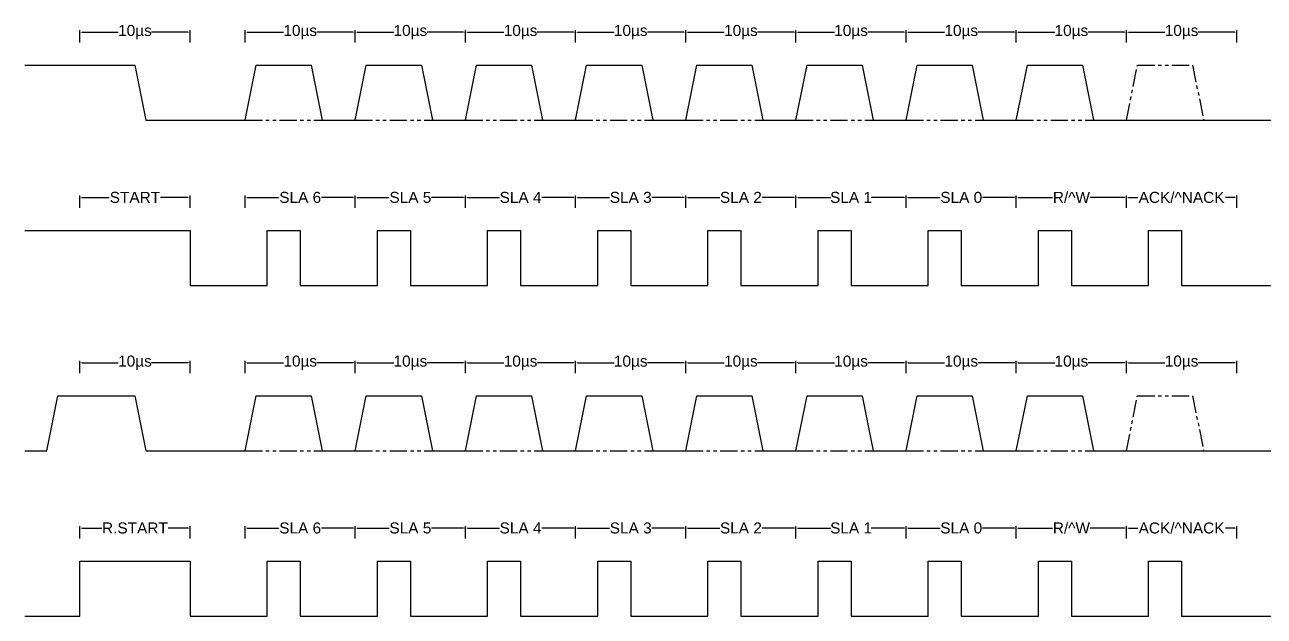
# Model space of a CAD drawing. Header units: inches. Extents: x 0 to 225, y -30 to 24.
# Drawn here: x 0 to 112.5, y -30 to 23.7 of the extents above; entities that cross this region are included whole.
import ezdxf

# ---------------------------------------------------------------- set-up
doc = ezdxf.new("R2010")
doc.units = ezdxf.units.IN
doc.header["$MEASUREMENT"] = 0
doc.linetypes.add('PHANTOM2', pattern=[1.25, 0.625, -0.125, 0.125, -0.125, 0.125, -0.125])
doc.styles.get("Standard").update_dxf_attribs({"font": 'ARIAL.TTF'})
doc.dimstyles.get("Standard").update_dxf_attribs({"dimtxt": 0.18, "dimasz": 0.18, "dimexe": 0.18, "dimexo": 0.0625, "dimgap": 0.09, "dimtad": 0, "dimtih": 1, "dimtoh": 1, "dimdec": 4, "dimzin": 0, "dimdsep": 46, "dimtxsty": 'Standard', "dimcen": 0.09, "dimadec": 0, "dimazin": 0, "dimtfac": 1, "dimtdec": 4, "dimtofl": 0, "dimtmove": 0, "dimatfit": 3, "dimfxl": 1, "dimtolj": 1, "dimtzin": 0, "dimarcsym": 0})

# ---------------------------------------------------------------- blocks, each defined once
blk = doc.blocks.new('*D1')
at = {"color": 0, "lineweight": -2}
for p, q in [((5, 22.0625), (5, 23.18)), ((5.18, 23), (8.486, 23)), ((14.82, 23), (11.514, 23)), ((15, 22.0625), (15, 23.18))]:
    blk.add_line(p, q, dxfattribs=at)
at = {"color": 0}
for points in [[(5.18, 23.03), (5.18, 22.97), (5, 23)], [(14.82, 22.97), (14.82, 23.03), (15, 23)]]:
    blk.add_solid(points, dxfattribs=at)
at = {"layer": 'Defpoints', "color": 0}
for p in [(15, 23), (5, 22), (15, 22)]:
    blk.add_point(p, dxfattribs=at)
at = {"color": 0, "insert": (10, 23), "char_height": 1, "attachment_point": 5}
blk.add_mtext('\\A1;10µs', dxfattribs=at)
blk = doc.blocks.new('*D2')
at = {"color": 0, "lineweight": -2}
for p, q in [((20, 22.0625), (20, 23.18)), ((20.18, 23), (23.486, 23)), ((29.82, 23), (26.514, 23)), ((30, 22.0625), (30, 23.18))]:
    blk.add_line(p, q, dxfattribs=at)
at = {"color": 0}
for points in [[(20.18, 23.03), (20.18, 22.97), (20, 23)], [(29.82, 22.97), (29.82, 23.03), (30, 23)]]:
    blk.add_solid(points, dxfattribs=at)
at = {"layer": 'Defpoints', "color": 0}
for p in [(30, 23), (20, 22), (30, 22)]:
    blk.add_point(p, dxfattribs=at)
at = {"color": 0, "insert": (25, 23), "char_height": 1, "attachment_point": 5}
blk.add_mtext('\\A1;10µs', dxfattribs=at)
blk = doc.blocks.new('*D3')
at = {"color": 0, "lineweight": -2}
for p, q in [((30, 22.0625), (30, 23.18)), ((30.18, 23), (33.486, 23)), ((39.82, 23), (36.514, 23)), ((40, 22.0625), (40, 23.18))]:
    blk.add_line(p, q, dxfattribs=at)
at = {"color": 0}
for points in [[(30.18, 23.03), (30.18, 22.97), (30, 23)], [(39.82, 22.97), (39.82, 23.03), (40, 23)]]:
    blk.add_solid(points, dxfattribs=at)
at = {"layer": 'Defpoints', "color": 0}
for p in [(40, 23), (30, 22), (40, 22)]:
    blk.add_point(p, dxfattribs=at)
at = {"color": 0, "insert": (35, 23), "char_height": 1, "attachment_point": 5}
blk.add_mtext('\\A1;10µs', dxfattribs=at)
blk = doc.blocks.new('*D4')
at = {"color": 0, "lineweight": -2}
for p, q in [((40, 22.0625), (40, 23.18)), ((40.18, 23), (43.486, 23)), ((49.82, 23), (46.514, 23)), ((50, 22.0625), (50, 23.18))]:
    blk.add_line(p, q, dxfattribs=at)
at = {"color": 0}
for points in [[(40.18, 23.03), (40.18, 22.97), (40, 23)], [(49.82, 22.97), (49.82, 23.03), (50, 23)]]:
    blk.add_solid(points, dxfattribs=at)
at = {"layer": 'Defpoints', "color": 0}
for p in [(50, 23), (40, 22), (50, 22)]:
    blk.add_point(p, dxfattribs=at)
at = {"color": 0, "insert": (45, 23), "char_height": 1, "attachment_point": 5}
blk.add_mtext('\\A1;10µs', dxfattribs=at)
blk = doc.blocks.new('*D5')
at = {"color": 0, "lineweight": -2}
for p, q in [((50, 22.0625), (50, 23.18)), ((50.18, 23), (53.486, 23)), ((59.82, 23), (56.514, 23)), ((60, 22.0625), (60, 23.18))]:
    blk.add_line(p, q, dxfattribs=at)
at = {"color": 0}
for points in [[(50.18, 23.03), (50.18, 22.97), (50, 23)], [(59.82, 22.97), (59.82, 23.03), (60, 23)]]:
    blk.add_solid(points, dxfattribs=at)
at = {"layer": 'Defpoints', "color": 0}
for p in [(60, 23), (50, 22), (60, 22)]:
    blk.add_point(p, dxfattribs=at)
at = {"color": 0, "insert": (55, 23), "char_height": 1, "attachment_point": 5}
blk.add_mtext('\\A1;10µs', dxfattribs=at)
blk = doc.blocks.new('*D6')
at = {"color": 0, "lineweight": -2}
for p, q in [((60, 22.0625), (60, 23.18)), ((60.18, 23), (63.486, 23)), ((69.82, 23), (66.514, 23)), ((70, 22.0625), (70, 23.18))]:
    blk.add_line(p, q, dxfattribs=at)
at = {"color": 0}
for points in [[(60.18, 23.03), (60.18, 22.97), (60, 23)], [(69.82, 22.97), (69.82, 23.03), (70, 23)]]:
    blk.add_solid(points, dxfattribs=at)
at = {"layer": 'Defpoints', "color": 0}
for p in [(70, 23), (60, 22), (70, 22)]:
    blk.add_point(p, dxfattribs=at)
at = {"color": 0, "insert": (65, 23), "char_height": 1, "attachment_point": 5}
blk.add_mtext('\\A1;10µs', dxfattribs=at)
blk = doc.blocks.new('*D7')
at = {"color": 0, "lineweight": -2}
for p, q in [((70, 22.0625), (70, 23.18)), ((70.18, 23), (73.486, 23)), ((79.82, 23), (76.514, 23)), ((80, 22.125), (80, 23.18))]:
    blk.add_line(p, q, dxfattribs=at)
at = {"color": 0}
for points in [[(70.18, 23.03), (70.18, 22.97), (70, 23)], [(79.82, 22.97), (79.82, 23.03), (80, 23)]]:
    blk.add_solid(points, dxfattribs=at)
at = {"layer": 'Defpoints', "color": 0}
for p in [(80, 23), (70, 22), (80, 22.0625)]:
    blk.add_point(p, dxfattribs=at)
at = {"color": 0, "insert": (75, 23), "char_height": 1, "attachment_point": 5}
blk.add_mtext('\\A1;10µs', dxfattribs=at)
blk = doc.blocks.new('*D8')
at = {"color": 0, "lineweight": -2}
for p, q in [((80, 22.0625), (80, 23.18)), ((80.18, 23), (83.486, 23)), ((89.82, 23), (86.514, 23)), ((90, 22.0625), (90, 23.18))]:
    blk.add_line(p, q, dxfattribs=at)
at = {"color": 0}
for points in [[(80.18, 23.03), (80.18, 22.97), (80, 23)], [(89.82, 22.97), (89.82, 23.03), (90, 23)]]:
    blk.add_solid(points, dxfattribs=at)
at = {"layer": 'Defpoints', "color": 0}
for p in [(90, 23), (80, 22), (90, 22)]:
    blk.add_point(p, dxfattribs=at)
at = {"color": 0, "insert": (85, 23), "char_height": 1, "attachment_point": 5}
blk.add_mtext('\\A1;10µs', dxfattribs=at)
blk = doc.blocks.new('*D9')
at = {"color": 0, "lineweight": -2}
for p, q in [((90, 22.0625), (90, 23.18)), ((90.18, 23), (93.486, 23)), ((99.82, 23), (96.514, 23)), ((100, 22.0625), (100, 23.18))]:
    blk.add_line(p, q, dxfattribs=at)
at = {"color": 0}
for points in [[(90.18, 23.03), (90.18, 22.97), (90, 23)], [(99.82, 22.97), (99.82, 23.03), (100, 23)]]:
    blk.add_solid(points, dxfattribs=at)
at = {"layer": 'Defpoints', "color": 0}
for p in [(100, 23), (90, 22), (100, 22)]:
    blk.add_point(p, dxfattribs=at)
at = {"color": 0, "insert": (95, 23), "char_height": 1, "attachment_point": 5}
blk.add_mtext('\\A1;10µs', dxfattribs=at)
blk = doc.blocks.new('*D10')
at = {"color": 0, "lineweight": -2}
for p, q in [((100, 22.0625), (100, 23.18)), ((100.18, 23), (103.486, 23)), ((109.82, 23), (106.514, 23)), ((110, 22.0625), (110, 23.18))]:
    blk.add_line(p, q, dxfattribs=at)
at = {"color": 0}
for points in [[(100.18, 23.03), (100.18, 22.97), (100, 23)], [(109.82, 22.97), (109.82, 23.03), (110, 23)]]:
    blk.add_solid(points, dxfattribs=at)
at = {"layer": 'Defpoints', "color": 0}
for p in [(110, 23), (100, 22), (110, 22)]:
    blk.add_point(p, dxfattribs=at)
at = {"color": 0, "insert": (105, 23), "char_height": 1, "attachment_point": 5}
blk.add_mtext('\\A1;10µs', dxfattribs=at)
blk = doc.blocks.new('*D21')
at = {"color": 0, "lineweight": -2}
for p, q in [((5, 7.0625), (5, 8.18)), ((5.18, 8), (7.668, 8)), ((14.82, 8), (12.332, 8)), ((15, 7.0625), (15, 8.18))]:
    blk.add_line(p, q, dxfattribs=at)
at = {"color": 0}
for points in [[(5.18, 8.03), (5.18, 7.97), (5, 8)], [(14.82, 7.97), (14.82, 8.03), (15, 8)]]:
    blk.add_solid(points, dxfattribs=at)
at = {"layer": 'Defpoints', "color": 0}
for p in [(15, 8), (5, 7), (15, 7)]:
    blk.add_point(p, dxfattribs=at)
at = {"color": 0, "insert": (10, 8), "char_height": 1, "attachment_point": 5}
blk.add_mtext('\\A1;START', dxfattribs=at)
blk = doc.blocks.new('*D22')
at = {"color": 0, "lineweight": -2}
for p, q in [((20, 7.0625), (20, 8.18)), ((20.18, 8), (23.0725, 8)), ((29.82, 8), (26.9275, 8)), ((30, 7.0625), (30, 8.18))]:
    blk.add_line(p, q, dxfattribs=at)
at = {"color": 0}
for points in [[(20.18, 8.03), (20.18, 7.97), (20, 8)], [(29.82, 7.97), (29.82, 8.03), (30, 8)]]:
    blk.add_solid(points, dxfattribs=at)
at = {"layer": 'Defpoints', "color": 0}
for p in [(30, 8), (20, 7), (30, 7)]:
    blk.add_point(p, dxfattribs=at)
at = {"color": 0, "insert": (25, 8), "char_height": 1, "attachment_point": 5}
blk.add_mtext('\\A1;SLA 6', dxfattribs=at)
blk = doc.blocks.new('*D23')
at = {"color": 0, "lineweight": -2}
for p, q in [((30, 7.0625), (30, 8.18)), ((30.18, 8), (33.069, 8)), ((39.82, 8), (36.931, 8)), ((40, 7.0625), (40, 8.18))]:
    blk.add_line(p, q, dxfattribs=at)
at = {"color": 0}
for points in [[(30.18, 8.03), (30.18, 7.97), (30, 8)], [(39.82, 7.97), (39.82, 8.03), (40, 8)]]:
    blk.add_solid(points, dxfattribs=at)
at = {"layer": 'Defpoints', "color": 0}
for p in [(40, 8), (30, 7), (40, 7)]:
    blk.add_point(p, dxfattribs=at)
at = {"color": 0, "insert": (35, 8), "char_height": 1, "attachment_point": 5}
blk.add_mtext('\\A1;SLA 5', dxfattribs=at)
blk = doc.blocks.new('*D24')
at = {"color": 0, "lineweight": -2}
for p, q in [((40, 7.0625), (40, 8.18)), ((40.18, 8), (43.0745, 8)), ((49.82, 8), (46.9255, 8)), ((50, 7.0625), (50, 8.18))]:
    blk.add_line(p, q, dxfattribs=at)
at = {"color": 0}
for points in [[(40.18, 8.03), (40.18, 7.97), (40, 8)], [(49.82, 7.97), (49.82, 8.03), (50, 8)]]:
    blk.add_solid(points, dxfattribs=at)
at = {"layer": 'Defpoints', "color": 0}
for p in [(50, 8), (40, 7), (50, 7)]:
    blk.add_point(p, dxfattribs=at)
at = {"color": 0, "insert": (45, 8), "char_height": 1, "attachment_point": 5}
blk.add_mtext('\\A1;SLA 4', dxfattribs=at)
blk = doc.blocks.new('*D25')
at = {"color": 0, "lineweight": -2}
for p, q in [((50, 7.0625), (50, 8.18)), ((50.18, 8), (53.0725, 8)), ((59.82, 8), (56.9275, 8)), ((60, 7.0625), (60, 8.18))]:
    blk.add_line(p, q, dxfattribs=at)
at = {"color": 0}
for points in [[(50.18, 8.03), (50.18, 7.97), (50, 8)], [(59.82, 7.97), (59.82, 8.03), (60, 8)]]:
    blk.add_solid(points, dxfattribs=at)
at = {"layer": 'Defpoints', "color": 0}
for p in [(60, 8), (50, 7), (60, 7)]:
    blk.add_point(p, dxfattribs=at)
at = {"color": 0, "insert": (55, 8), "char_height": 1, "attachment_point": 5}
blk.add_mtext('\\A1;SLA 3', dxfattribs=at)
blk = doc.blocks.new('*D26')
at = {"color": 0, "lineweight": -2}
for p, q in [((60, 7.0625), (60, 8.18)), ((60.18, 8), (63.078, 8)), ((69.82, 8), (66.922, 8)), ((70, 7.0625), (70, 8.18))]:
    blk.add_line(p, q, dxfattribs=at)
at = {"color": 0}
for points in [[(60.18, 8.03), (60.18, 7.97), (60, 8)], [(69.82, 7.97), (69.82, 8.03), (70, 8)]]:
    blk.add_solid(points, dxfattribs=at)
at = {"layer": 'Defpoints', "color": 0}
for p in [(70, 8), (60, 7), (70, 7)]:
    blk.add_point(p, dxfattribs=at)
at = {"color": 0, "insert": (65, 8), "char_height": 1, "attachment_point": 5}
blk.add_mtext('\\A1;SLA 2', dxfattribs=at)
blk = doc.blocks.new('*D27')
at = {"color": 0, "lineweight": -2}
for p, q in [((70, 7.0625), (70, 8.18)), ((70.18, 8), (73.169, 8)), ((79.82, 8), (76.831, 8)), ((80, 7.125), (80, 8.18))]:
    blk.add_line(p, q, dxfattribs=at)
at = {"color": 0}
for points in [[(70.18, 8.03), (70.18, 7.97), (70, 8)], [(79.82, 7.97), (79.82, 8.03), (80, 8)]]:
    blk.add_solid(points, dxfattribs=at)
at = {"layer": 'Defpoints', "color": 0}
for p in [(80, 8), (70, 7), (80, 7.0625)]:
    blk.add_point(p, dxfattribs=at)
at = {"color": 0, "insert": (75, 8), "char_height": 1, "attachment_point": 5}
blk.add_mtext('\\A1;SLA 1', dxfattribs=at)
blk = doc.blocks.new('*D28')
at = {"color": 0, "lineweight": -2}
for p, q in [((80, 7.0625), (80, 8.18)), ((80.18, 8), (83.0745, 8)), ((89.82, 8), (86.9255, 8)), ((90, 7.0625), (90, 8.18))]:
    blk.add_line(p, q, dxfattribs=at)
at = {"color": 0}
for points in [[(80.18, 8.03), (80.18, 7.97), (80, 8)], [(89.82, 7.97), (89.82, 8.03), (90, 8)]]:
    blk.add_solid(points, dxfattribs=at)
at = {"layer": 'Defpoints', "color": 0}
for p in [(90, 8), (80, 7), (90, 7)]:
    blk.add_point(p, dxfattribs=at)
at = {"color": 0, "insert": (85, 8), "char_height": 1, "attachment_point": 5}
blk.add_mtext('\\A1;SLA 0', dxfattribs=at)
blk = doc.blocks.new('*D29')
at = {"color": 0, "lineweight": -2}
for p, q in [((90, 7.0625), (90, 8.18)), ((90.18, 8), (93.2885, 8)), ((99.82, 8), (96.7115, 8)), ((100, 7.0625), (100, 8.18))]:
    blk.add_line(p, q, dxfattribs=at)
at = {"color": 0}
for points in [[(90.18, 8.03), (90.18, 7.97), (90, 8)], [(99.82, 7.97), (99.82, 8.03), (100, 8)]]:
    blk.add_solid(points, dxfattribs=at)
at = {"layer": 'Defpoints', "color": 0}
for p in [(100, 8), (90, 7), (100, 7)]:
    blk.add_point(p, dxfattribs=at)
at = {"color": 0, "insert": (95, 8), "char_height": 1, "attachment_point": 5}
blk.add_mtext('\\A1;R/^ W', dxfattribs=at)
blk = doc.blocks.new('*D30')
at = {"color": 0, "lineweight": -2}
for p, q in [((100, 7.0625), (100, 8.18)), ((100.18, 8), (101.016, 8)), ((109.82, 8), (108.984, 8)), ((110, 7.0625), (110, 8.18))]:
    blk.add_line(p, q, dxfattribs=at)
at = {"color": 0}
for points in [[(100.18, 8.03), (100.18, 7.97), (100, 8)], [(109.82, 7.97), (109.82, 8.03), (110, 8)]]:
    blk.add_solid(points, dxfattribs=at)
at = {"layer": 'Defpoints', "color": 0}
for p in [(110, 8), (100, 7), (110, 7)]:
    blk.add_point(p, dxfattribs=at)
at = {"color": 0, "insert": (105, 8), "char_height": 1, "attachment_point": 5}
blk.add_mtext('\\A1;ACK/^ NACK', dxfattribs=at)
blk = doc.blocks.new('*D58')
at = {"color": 0, "lineweight": -2}
for p, q in [((5, -7.9375), (5, -6.82)), ((5.18, -7), (8.486, -7)), ((14.82, -7), (11.514, -7)), ((15, -7.9375), (15, -6.82))]:
    blk.add_line(p, q, dxfattribs=at)
at = {"color": 0}
for points in [[(5.18, -6.97), (5.18, -7.03), (5, -7)], [(14.82, -7.03), (14.82, -6.97), (15, -7)]]:
    blk.add_solid(points, dxfattribs=at)
at = {"layer": 'Defpoints', "color": 0}
for p in [(15, -7), (5, -8), (15, -8)]:
    blk.add_point(p, dxfattribs=at)
at = {"color": 0, "insert": (10, -7), "char_height": 1, "attachment_point": 5}
blk.add_mtext('\\A1;10µs', dxfattribs=at)
blk = doc.blocks.new('*D59')
at = {"color": 0, "lineweight": -2}
for p, q in [((20, -7.9375), (20, -6.82)), ((20.18, -7), (23.486, -7)), ((29.82, -7), (26.514, -7)), ((30, -7.9375), (30, -6.82))]:
    blk.add_line(p, q, dxfattribs=at)
at = {"color": 0}
for points in [[(20.18, -6.97), (20.18, -7.03), (20, -7)], [(29.82, -7.03), (29.82, -6.97), (30, -7)]]:
    blk.add_solid(points, dxfattribs=at)
at = {"layer": 'Defpoints', "color": 0}
for p in [(30, -7), (20, -8), (30, -8)]:
    blk.add_point(p, dxfattribs=at)
at = {"color": 0, "insert": (25, -7), "char_height": 1, "attachment_point": 5}
blk.add_mtext('\\A1;10µs', dxfattribs=at)
blk = doc.blocks.new('*D60')
at = {"color": 0, "lineweight": -2}
for p, q in [((30, -7.9375), (30, -6.82)), ((30.18, -7), (33.486, -7)), ((39.82, -7), (36.514, -7)), ((40, -7.9375), (40, -6.82))]:
    blk.add_line(p, q, dxfattribs=at)
at = {"color": 0}
for points in [[(30.18, -6.97), (30.18, -7.03), (30, -7)], [(39.82, -7.03), (39.82, -6.97), (40, -7)]]:
    blk.add_solid(points, dxfattribs=at)
at = {"layer": 'Defpoints', "color": 0}
for p in [(40, -7), (30, -8), (40, -8)]:
    blk.add_point(p, dxfattribs=at)
at = {"color": 0, "insert": (35, -7), "char_height": 1, "attachment_point": 5}
blk.add_mtext('\\A1;10µs', dxfattribs=at)
blk = doc.blocks.new('*D61')
at = {"color": 0, "lineweight": -2}
for p, q in [((40, -7.9375), (40, -6.82)), ((40.18, -7), (43.486, -7)), ((49.82, -7), (46.514, -7)), ((50, -7.9375), (50, -6.82))]:
    blk.add_line(p, q, dxfattribs=at)
at = {"color": 0}
for points in [[(40.18, -6.97), (40.18, -7.03), (40, -7)], [(49.82, -7.03), (49.82, -6.97), (50, -7)]]:
    blk.add_solid(points, dxfattribs=at)
at = {"layer": 'Defpoints', "color": 0}
for p in [(50, -7), (40, -8), (50, -8)]:
    blk.add_point(p, dxfattribs=at)
at = {"color": 0, "insert": (45, -7), "char_height": 1, "attachment_point": 5}
blk.add_mtext('\\A1;10µs', dxfattribs=at)
blk = doc.blocks.new('*D62')
at = {"color": 0, "lineweight": -2}
for p, q in [((50, -7.9375), (50, -6.82)), ((50.18, -7), (53.486, -7)), ((59.82, -7), (56.514, -7)), ((60, -7.9375), (60, -6.82))]:
    blk.add_line(p, q, dxfattribs=at)
at = {"color": 0}
for points in [[(50.18, -6.97), (50.18, -7.03), (50, -7)], [(59.82, -7.03), (59.82, -6.97), (60, -7)]]:
    blk.add_solid(points, dxfattribs=at)
at = {"layer": 'Defpoints', "color": 0}
for p in [(60, -7), (50, -8), (60, -8)]:
    blk.add_point(p, dxfattribs=at)
at = {"color": 0, "insert": (55, -7), "char_height": 1, "attachment_point": 5}
blk.add_mtext('\\A1;10µs', dxfattribs=at)
blk = doc.blocks.new('*D63')
at = {"color": 0, "lineweight": -2}
for p, q in [((60, -7.9375), (60, -6.82)), ((60.18, -7), (63.486, -7)), ((69.82, -7), (66.514, -7)), ((70, -7.9375), (70, -6.82))]:
    blk.add_line(p, q, dxfattribs=at)
at = {"color": 0}
for points in [[(60.18, -6.97), (60.18, -7.03), (60, -7)], [(69.82, -7.03), (69.82, -6.97), (70, -7)]]:
    blk.add_solid(points, dxfattribs=at)
at = {"layer": 'Defpoints', "color": 0}
for p in [(70, -7), (60, -8), (70, -8)]:
    blk.add_point(p, dxfattribs=at)
at = {"color": 0, "insert": (65, -7), "char_height": 1, "attachment_point": 5}
blk.add_mtext('\\A1;10µs', dxfattribs=at)
blk = doc.blocks.new('*D64')
at = {"color": 0, "lineweight": -2}
for p, q in [((70, -7.9375), (70, -6.82)), ((70.18, -7), (73.486, -7)), ((79.82, -7), (76.514, -7)), ((80, -7.875), (80, -6.82))]:
    blk.add_line(p, q, dxfattribs=at)
at = {"color": 0}
for points in [[(70.18, -6.97), (70.18, -7.03), (70, -7)], [(79.82, -7.03), (79.82, -6.97), (80, -7)]]:
    blk.add_solid(points, dxfattribs=at)
at = {"layer": 'Defpoints', "color": 0}
for p in [(80, -7), (70, -8), (80, -7.9375)]:
    blk.add_point(p, dxfattribs=at)
at = {"color": 0, "insert": (75, -7), "char_height": 1, "attachment_point": 5}
blk.add_mtext('\\A1;10µs', dxfattribs=at)
blk = doc.blocks.new('*D65')
at = {"color": 0, "lineweight": -2}
for p, q in [((80, -7.9375), (80, -6.82)), ((80.18, -7), (83.486, -7)), ((89.82, -7), (86.514, -7)), ((90, -7.9375), (90, -6.82))]:
    blk.add_line(p, q, dxfattribs=at)
at = {"color": 0}
for points in [[(80.18, -6.97), (80.18, -7.03), (80, -7)], [(89.82, -7.03), (89.82, -6.97), (90, -7)]]:
    blk.add_solid(points, dxfattribs=at)
at = {"layer": 'Defpoints', "color": 0}
for p in [(90, -7), (80, -8), (90, -8)]:
    blk.add_point(p, dxfattribs=at)
at = {"color": 0, "insert": (85, -7), "char_height": 1, "attachment_point": 5}
blk.add_mtext('\\A1;10µs', dxfattribs=at)
blk = doc.blocks.new('*D66')
at = {"color": 0, "lineweight": -2}
for p, q in [((90, -7.9375), (90, -6.82)), ((90.18, -7), (93.486, -7)), ((99.82, -7), (96.514, -7)), ((100, -7.9375), (100, -6.82))]:
    blk.add_line(p, q, dxfattribs=at)
at = {"color": 0}
for points in [[(90.18, -6.97), (90.18, -7.03), (90, -7)], [(99.82, -7.03), (99.82, -6.97), (100, -7)]]:
    blk.add_solid(points, dxfattribs=at)
at = {"layer": 'Defpoints', "color": 0}
for p in [(100, -7), (90, -8), (100, -8)]:
    blk.add_point(p, dxfattribs=at)
at = {"color": 0, "insert": (95, -7), "char_height": 1, "attachment_point": 5}
blk.add_mtext('\\A1;10µs', dxfattribs=at)
blk = doc.blocks.new('*D67')
at = {"color": 0, "lineweight": -2}
for p, q in [((100, -7.9375), (100, -6.82)), ((100.18, -7), (103.486, -7)), ((109.82, -7), (106.514, -7)), ((110, -7.9375), (110, -6.82))]:
    blk.add_line(p, q, dxfattribs=at)
at = {"color": 0}
for points in [[(100.18, -6.97), (100.18, -7.03), (100, -7)], [(109.82, -7.03), (109.82, -6.97), (110, -7)]]:
    blk.add_solid(points, dxfattribs=at)
at = {"layer": 'Defpoints', "color": 0}
for p in [(110, -7), (100, -8), (110, -8)]:
    blk.add_point(p, dxfattribs=at)
at = {"color": 0, "insert": (105, -7), "char_height": 1, "attachment_point": 5}
blk.add_mtext('\\A1;10µs', dxfattribs=at)
blk = doc.blocks.new('*D78')
at = {"color": 0, "lineweight": -2}
for p, q in [((5, -22.9375), (5, -21.82)), ((5.18, -22), (6.993, -22)), ((14.82, -22), (13.007, -22)), ((15, -22.9375), (15, -21.82))]:
    blk.add_line(p, q, dxfattribs=at)
at = {"color": 0}
for points in [[(5.18, -21.97), (5.18, -22.03), (5, -22)], [(14.82, -22.03), (14.82, -21.97), (15, -22)]]:
    blk.add_solid(points, dxfattribs=at)
at = {"layer": 'Defpoints', "color": 0}
for p in [(15, -22), (5, -23), (15, -23)]:
    blk.add_point(p, dxfattribs=at)
at = {"color": 0, "insert": (10, -22), "char_height": 1, "attachment_point": 5}
blk.add_mtext('\\A1;R.START', dxfattribs=at)
blk = doc.blocks.new('*D79')
at = {"color": 0, "lineweight": -2}
for p, q in [((20, -22.9375), (20, -21.82)), ((20.18, -22), (23.0725, -22)), ((29.82, -22), (26.9275, -22)), ((30, -22.9375), (30, -21.82))]:
    blk.add_line(p, q, dxfattribs=at)
at = {"color": 0}
for points in [[(20.18, -21.97), (20.18, -22.03), (20, -22)], [(29.82, -22.03), (29.82, -21.97), (30, -22)]]:
    blk.add_solid(points, dxfattribs=at)
at = {"layer": 'Defpoints', "color": 0}
for p in [(30, -22), (20, -23), (30, -23)]:
    blk.add_point(p, dxfattribs=at)
at = {"color": 0, "insert": (25, -22), "char_height": 1, "attachment_point": 5}
blk.add_mtext('\\A1;SLA 6', dxfattribs=at)
blk = doc.blocks.new('*D80')
at = {"color": 0, "lineweight": -2}
for p, q in [((30, -22.9375), (30, -21.82)), ((30.18, -22), (33.069, -22)), ((39.82, -22), (36.931, -22)), ((40, -22.9375), (40, -21.82))]:
    blk.add_line(p, q, dxfattribs=at)
at = {"color": 0}
for points in [[(30.18, -21.97), (30.18, -22.03), (30, -22)], [(39.82, -22.03), (39.82, -21.97), (40, -22)]]:
    blk.add_solid(points, dxfattribs=at)
at = {"layer": 'Defpoints', "color": 0}
for p in [(40, -22), (30, -23), (40, -23)]:
    blk.add_point(p, dxfattribs=at)
at = {"color": 0, "insert": (35, -22), "char_height": 1, "attachment_point": 5}
blk.add_mtext('\\A1;SLA 5', dxfattribs=at)
blk = doc.blocks.new('*D81')
at = {"color": 0, "lineweight": -2}
for p, q in [((40, -22.9375), (40, -21.82)), ((40.18, -22), (43.0745, -22)), ((49.82, -22), (46.9255, -22)), ((50, -22.9375), (50, -21.82))]:
    blk.add_line(p, q, dxfattribs=at)
at = {"color": 0}
for points in [[(40.18, -21.97), (40.18, -22.03), (40, -22)], [(49.82, -22.03), (49.82, -21.97), (50, -22)]]:
    blk.add_solid(points, dxfattribs=at)
at = {"layer": 'Defpoints', "color": 0}
for p in [(50, -22), (40, -23), (50, -23)]:
    blk.add_point(p, dxfattribs=at)
at = {"color": 0, "insert": (45, -22), "char_height": 1, "attachment_point": 5}
blk.add_mtext('\\A1;SLA 4', dxfattribs=at)
blk = doc.blocks.new('*D82')
at = {"color": 0, "lineweight": -2}
for p, q in [((50, -22.9375), (50, -21.82)), ((50.18, -22), (53.0725, -22)), ((59.82, -22), (56.9275, -22)), ((60, -22.9375), (60, -21.82))]:
    blk.add_line(p, q, dxfattribs=at)
at = {"color": 0}
for points in [[(50.18, -21.97), (50.18, -22.03), (50, -22)], [(59.82, -22.03), (59.82, -21.97), (60, -22)]]:
    blk.add_solid(points, dxfattribs=at)
at = {"layer": 'Defpoints', "color": 0}
for p in [(60, -22), (50, -23), (60, -23)]:
    blk.add_point(p, dxfattribs=at)
at = {"color": 0, "insert": (55, -22), "char_height": 1, "attachment_point": 5}
blk.add_mtext('\\A1;SLA 3', dxfattribs=at)
blk = doc.blocks.new('*D83')
at = {"color": 0, "lineweight": -2}
for p, q in [((60, -22.9375), (60, -21.82)), ((60.18, -22), (63.078, -22)), ((69.82, -22), (66.922, -22)), ((70, -22.9375), (70, -21.82))]:
    blk.add_line(p, q, dxfattribs=at)
at = {"color": 0}
for points in [[(60.18, -21.97), (60.18, -22.03), (60, -22)], [(69.82, -22.03), (69.82, -21.97), (70, -22)]]:
    blk.add_solid(points, dxfattribs=at)
at = {"layer": 'Defpoints', "color": 0}
for p in [(70, -22), (60, -23), (70, -23)]:
    blk.add_point(p, dxfattribs=at)
at = {"color": 0, "insert": (65, -22), "char_height": 1, "attachment_point": 5}
blk.add_mtext('\\A1;SLA 2', dxfattribs=at)
blk = doc.blocks.new('*D84')
at = {"color": 0, "lineweight": -2}
for p, q in [((70, -22.9375), (70, -21.82)), ((70.18, -22), (73.169, -22)), ((79.82, -22), (76.831, -22)), ((80, -22.875), (80, -21.82))]:
    blk.add_line(p, q, dxfattribs=at)
at = {"color": 0}
for points in [[(70.18, -21.97), (70.18, -22.03), (70, -22)], [(79.82, -22.03), (79.82, -21.97), (80, -22)]]:
    blk.add_solid(points, dxfattribs=at)
at = {"layer": 'Defpoints', "color": 0}
for p in [(80, -22), (70, -23), (80, -22.9375)]:
    blk.add_point(p, dxfattribs=at)
at = {"color": 0, "insert": (75, -22), "char_height": 1, "attachment_point": 5}
blk.add_mtext('\\A1;SLA 1', dxfattribs=at)
blk = doc.blocks.new('*D85')
at = {"color": 0, "lineweight": -2}
for p, q in [((80, -22.9375), (80, -21.82)), ((80.18, -22), (83.0745, -22)), ((89.82, -22), (86.9255, -22)), ((90, -22.9375), (90, -21.82))]:
    blk.add_line(p, q, dxfattribs=at)
at = {"color": 0}
for points in [[(80.18, -21.97), (80.18, -22.03), (80, -22)], [(89.82, -22.03), (89.82, -21.97), (90, -22)]]:
    blk.add_solid(points, dxfattribs=at)
at = {"layer": 'Defpoints', "color": 0}
for p in [(90, -22), (80, -23), (90, -23)]:
    blk.add_point(p, dxfattribs=at)
at = {"color": 0, "insert": (85, -22), "char_height": 1, "attachment_point": 5}
blk.add_mtext('\\A1;SLA 0', dxfattribs=at)
blk = doc.blocks.new('*D86')
at = {"color": 0, "lineweight": -2}
for p, q in [((90, -22.9375), (90, -21.82)), ((90.18, -22), (93.2885, -22)), ((99.82, -22), (96.7115, -22)), ((100, -22.9375), (100, -21.82))]:
    blk.add_line(p, q, dxfattribs=at)
at = {"color": 0}
for points in [[(90.18, -21.97), (90.18, -22.03), (90, -22)], [(99.82, -22.03), (99.82, -21.97), (100, -22)]]:
    blk.add_solid(points, dxfattribs=at)
at = {"layer": 'Defpoints', "color": 0}
for p in [(100, -22), (90, -23), (100, -23)]:
    blk.add_point(p, dxfattribs=at)
at = {"color": 0, "insert": (95, -22), "char_height": 1, "attachment_point": 5}
blk.add_mtext('\\A1;R/^ W', dxfattribs=at)
blk = doc.blocks.new('*D87')
at = {"color": 0, "lineweight": -2}
for p, q in [((100, -22.9375), (100, -21.82)), ((100.18, -22), (101.016, -22)), ((109.82, -22), (108.984, -22)), ((110, -22.9375), (110, -21.82))]:
    blk.add_line(p, q, dxfattribs=at)
at = {"color": 0}
for points in [[(100.18, -21.97), (100.18, -22.03), (100, -22)], [(109.82, -22.03), (109.82, -21.97), (110, -22)]]:
    blk.add_solid(points, dxfattribs=at)
at = {"layer": 'Defpoints', "color": 0}
for p in [(110, -22), (100, -23), (110, -23)]:
    blk.add_point(p, dxfattribs=at)
at = {"color": 0, "insert": (105, -22), "char_height": 1, "attachment_point": 5}
blk.add_mtext('\\A1;ACK/^ NACK', dxfattribs=at)

msp = doc.modelspace()

# ---------------------------------------------------------------- linework, layer by layer
at = {"ltscale": 2.5}
for p, q in [((0, 20), (10, 20)), ((10, 20), (11, 15)), ((20, 15), (21, 20)), ((21, 20), (26, 20)), ((26, 20), (27, 15)), ((30, 15), (31, 20)), ((31, 20), (36, 20)), ((36, 20), (37, 15)), ((40, 15), (41, 20)), ((41, 20), (46, 20)), ((46, 20), (47, 15)), ((50, 15), (51, 20)), ((51, 20), (56, 20)), ((56, 20), (57, 15)), ((60, 15), (61, 20)), ((61, 20), (66, 20)), ((66, 20), (67, 15)), ((70, 15), (71, 20)), ((71, 20), (76, 20)), ((76, 20), (77, 15)), ((80, 15), (81, 20)), ((81, 20), (86, 20)), ((86, 20), (87, 15)), ((90, 15), (91, 20)), ((91, 20), (96, 20)), ((96, 20), (97, 15)), ((11, 15), (20, 15)), ((27, 15), (30, 15)), ((37, 15), (40, 15)), ((47, 15), (50, 15)), ((57, 15), (60, 15)), ((67, 15), (70, 15)), ((77, 15), (80, 15)), ((87, 15), (90, 15)), ((97, 15), (100, 15)), ((100, 15), (107, 15)), ((3, -10), (10, -10)), ((10, -10), (11, -15)), ((20, -15), (21, -10)), ((21, -10), (26, -10)), ((26, -10), (27, -15)), ((30, -15), (31, -10)), ((31, -10), (36, -10)), ((36, -10), (37, -15)), ((40, -15), (41, -10)), ((41, -10), (46, -10)), ((46, -10), (47, -15)), ((50, -15), (51, -10)), ((51, -10), (56, -10)), ((56, -10), (57, -15)), ((60, -15), (61, -10)), ((61, -10), (66, -10)), ((66, -10), (67, -15)), ((70, -15), (71, -10)), ((71, -10), (76, -10)), ((76, -10), (77, -15)), ((80, -15), (81, -10)), ((81, -10), (86, -10)), ((86, -10), (87, -15)), ((90, -15), (91, -10)), ((91, -10), (96, -10)), ((96, -10), (97, -15)), ((11, -15), (20, -15)), ((27, -15), (30, -15)), ((37, -15), (40, -15)), ((47, -15), (50, -15)), ((57, -15), (60, -15)), ((67, -15), (70, -15)), ((77, -15), (80, -15)), ((87, -15), (90, -15)), ((97, -15), (100, -15)), ((100, -15), (107, -15))]:
    msp.add_line(p, q, dxfattribs=at)
at = {"linetype": 'PHANTOM2', "ltscale": 2.5}
for p, q in [((100, 15), (101, 20)), ((101, 20), (106, 20)), ((106, 20), (107, 15)), ((20, 15), (27, 15)), ((30, 15), (37, 15)), ((40, 15), (47, 15)), ((50, 15), (57, 15)), ((60, 15), (67, 15)), ((70, 15), (77, 15)), ((80, 15), (87, 15)), ((90, 15), (97, 15)), ((100, -15), (101, -10)), ((101, -10), (106, -10)), ((106, -10), (107, -15)), ((20, -15), (27, -15)), ((30, -15), (37, -15)), ((40, -15), (47, -15)), ((50, -15), (57, -15)), ((60, -15), (67, -15)), ((70, -15), (77, -15)), ((80, -15), (87, -15)), ((90, -15), (97, -15))]:
    msp.add_line(p, q, dxfattribs=at)
for p, q in [((107, 15), (115, 15)), ((0, 5), (15, 5)), ((15, 5), (15, 0)), ((22, 0), (22, 5)), ((22, 5), (25, 5)), ((25, 5), (25, 0)), ((32, 0), (32, 5)), ((32, 5), (35, 5)), ((35, 5), (35, 0)), ((42, 0), (42, 5)), ((42, 5), (45, 5)), ((45, 5), (45, 0)), ((52, 0), (52, 5)), ((52, 5), (55, 5)), ((55, 5), (55, 0)), ((62, 0), (62, 5)), ((62, 5), (65, 5)), ((65, 5), (65, 0)), ((72, 0), (72, 5)), ((72, 5), (75, 5)), ((75, 5), (75, 0)), ((82, 0), (82, 5)), ((82, 5), (85, 5)), ((85, 5), (85, 0)), ((92, 0), (92, 5)), ((92, 5), (95, 5)), ((95, 5), (95, 0)), ((102, 0), (102, 5)), ((102, 5), (105, 5)), ((105, 5), (105, 0)), ((15, 0), (22, 0)), ((25, 0), (32, 0)), ((35, 0), (42, 0)), ((45, 0), (52, 0)), ((55, 0), (62, 0)), ((65, 0), (72, 0)), ((75, 0), (75, 0)), ((75, 0), (82, 0)), ((85, 0), (92, 0)), ((95, 0), (102, 0)), ((105, 0), (117, 0)), ((2, -15), (3, -10)), ((0, -15), (2, -15)), ((107, -15), (115, -15)), ((5, -25), (15, -25)), ((5, -30), (5, -25)), ((15, -25), (15, -30)), ((22, -30), (22, -25)), ((22, -25), (25, -25)), ((25, -25), (25, -30)), ((32, -30), (32, -25)), ((32, -25), (35, -25)), ((35, -25), (35, -30)), ((42, -30), (42, -25)), ((42, -25), (45, -25)), ((45, -25), (45, -30)), ((52, -30), (52, -25)), ((52, -25), (55, -25)), ((55, -25), (55, -30)), ((62, -30), (62, -25)), ((62, -25), (65, -25)), ((65, -25), (65, -30)), ((72, -30), (72, -25)), ((72, -25), (75, -25)), ((75, -25), (75, -30)), ((82, -30), (82, -25)), ((82, -25), (85, -25)), ((85, -25), (85, -30)), ((92, -30), (92, -25)), ((92, -25), (95, -25)), ((95, -25), (95, -30)), ((102, -30), (102, -25)), ((102, -25), (105, -25)), ((105, -25), (105, -30)), ((0, -30), (5, -30)), ((15, -30), (22, -30)), ((25, -30), (32, -30)), ((35, -30), (42, -30)), ((45, -30), (52, -30)), ((55, -30), (62, -30)), ((65, -30), (72, -30)), ((75, -30), (75, -30)), ((75, -30), (82, -30)), ((85, -30), (92, -30)), ((95, -30), (102, -30)), ((105, -30), (117, -30))]:
    msp.add_line(p, q)

# ---------------------------------------------------------------- dimensions: what is measured, and where the dimension line sits
for base, p1, p2, picture, middle in [((15, 23), (5, 22), (15, 22), '*D1', (10, 23)), ((30, 23), (20, 22), (30, 22), '*D2', (25, 23)), ((40, 23), (30, 22), (40, 22), '*D3', (35, 23)), ((50, 23), (40, 22), (50, 22), '*D4', (45, 23)), ((60, 23), (50, 22), (60, 22), '*D5', (55, 23)), ((70, 23), (60, 22), (70, 22), '*D6', (65, 23)), ((80, 23), (70, 22), (80, 22.0625), '*D7', (75, 23)), ((90, 23), (80, 22), (90, 22), '*D8', (85, 23)), ((100, 23), (90, 22), (100, 22), '*D9', (95, 23)), ((110, 23), (100, 22), (110, 22), '*D10', (105, 23)), ((15, -7), (5, -8), (15, -8), '*D58', (10, -7)), ((30, -7), (20, -8), (30, -8), '*D59', (25, -7)), ((40, -7), (30, -8), (40, -8), '*D60', (35, -7)), ((50, -7), (40, -8), (50, -8), '*D61', (45, -7)), ((60, -7), (50, -8), (60, -8), '*D62', (55, -7)), ((70, -7), (60, -8), (70, -8), '*D63', (65, -7)), ((80, -7), (70, -8), (80, -7.9375), '*D64', (75, -7)), ((90, -7), (80, -8), (90, -8), '*D65', (85, -7)), ((100, -7), (90, -8), (100, -8), '*D66', (95, -7)), ((110, -7), (100, -8), (110, -8), '*D67', (105, -7))]:
    dim = msp.add_linear_dim(base=base, p1=p1, p2=p2, dimstyle='Standard', override={"dimtxt": 1, "dimdec": 0, "dimpost": '<>µs'})
    dim.commit()
    dim.dimension.update_dxf_attribs({"geometry": picture, "text_midpoint": middle})
for base, p1, p2, text, picture, middle in [((30, 8), (20, 7), (30, 7), 'SLA 6', '*D22', (25, 8)), ((40, 8), (30, 7), (40, 7), 'SLA 5', '*D23', (35, 8)), ((50, 8), (40, 7), (50, 7), 'SLA 4', '*D24', (45, 8)), ((60, 8), (50, 7), (60, 7), 'SLA 3', '*D25', (55, 8)), ((70, 8), (60, 7), (70, 7), 'SLA 2', '*D26', (65, 8)), ((80, 8), (70, 7), (80, 7.0625), 'SLA 1', '*D27', (75, 8)), ((90, 8), (80, 7), (90, 7), 'SLA 0', '*D28', (85, 8)), ((15, 8), (5, 7), (15, 7), 'START', '*D21', (10, 8)), ((100, 8), (90, 7), (100, 7), 'R/^ W', '*D29', (95, 8)), ((110, 8), (100, 7), (110, 7), 'ACK/^ NACK', '*D30', (105, 8)), ((15, -22), (5, -23), (15, -23), 'R.START', '*D78', (10, -22)), ((30, -22), (20, -23), (30, -23), 'SLA 6', '*D79', (25, -22)), ((40, -22), (30, -23), (40, -23), 'SLA 5', '*D80', (35, -22)), ((50, -22), (40, -23), (50, -23), 'SLA 4', '*D81', (45, -22)), ((60, -22), (50, -23), (60, -23), 'SLA 3', '*D82', (55, -22)), ((70, -22), (60, -23), (70, -23), 'SLA 2', '*D83', (65, -22)), ((80, -22), (70, -23), (80, -22.9375), 'SLA 1', '*D84', (75, -22)), ((90, -22), (80, -23), (90, -23), 'SLA 0', '*D85', (85, -22)), ((100, -22), (90, -23), (100, -23), 'R/^ W', '*D86', (95, -22)), ((110, -22), (100, -23), (110, -23), 'ACK/^ NACK', '*D87', (105, -22))]:
    dim = msp.add_linear_dim(base=base, p1=p1, p2=p2, text=text, dimstyle='Standard', override={"dimtxt": 1})
    dim.commit()
    dim.dimension.update_dxf_attribs({"geometry": picture, "text_midpoint": middle})

doc.saveas('drawing.dxf')
